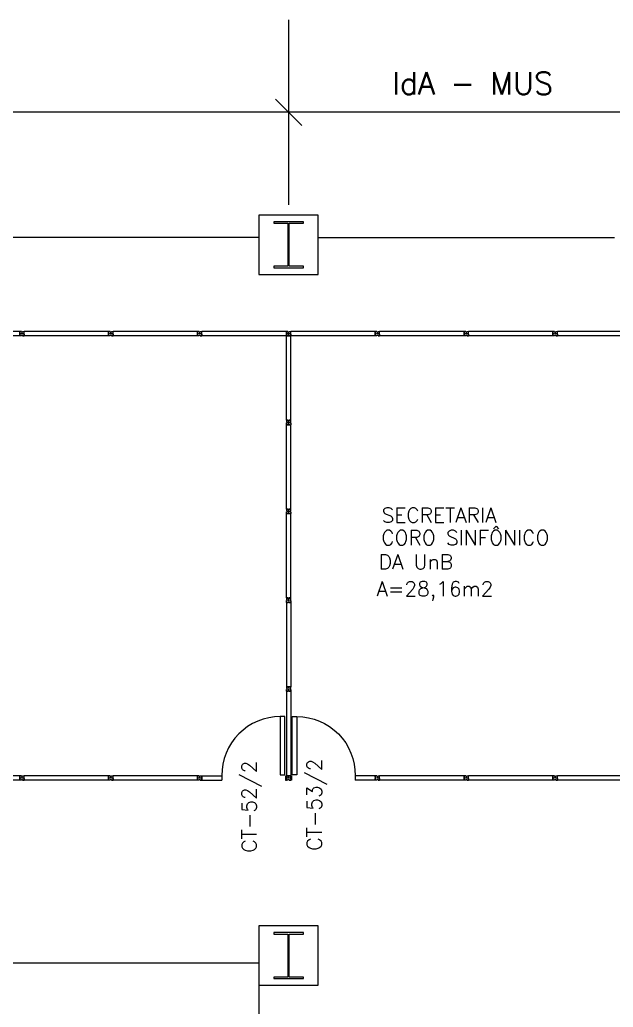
# Model space of a CAD drawing. Extents: x -34 to 79, y -30 to 41.
# Drawn here: x 25.2 to 33.22, y 18.61 to 31.95 of the extents above; entities that cross this region are included whole.
import ezdxf
from ezdxf.enums import TextEntityAlignment as Align

# ---------------------------------------------------------------- set-up
doc = ezdxf.new("R2010")
doc.units = 0
doc.header["$MEASUREMENT"] = 0
doc.layers.get('0').update_dxf_attribs({"color": 2, "linetype": 'CONTINUOUS'})
for name, color, linetype in [('AREA', 2, 'CONTINUOUS'), ('DIV', 2, 'CONTINUOUS'), ('ENDEREÇO', 2, 'CONTINUOUS'), ('ESTR', 2, 'CONTINUOUS'), ('PROJ', 1, 'CONTINUOUS'), ('TEXTO', 2, 'CONTINUOUS')]:
    doc.layers.add(name, color=color, linetype=linetype)
doc.styles.add('UNB-100', font='simplex.shx', dxfattribs={"height": 0.2})

# ---------------------------------------------------------------- blocks, each defined once
blk = doc.blocks.new('MTT')
for p, q in [((-0.008, 0.03), (-0.03, 0.03)), ((-0.03, 0.006), (-0.03, 0.03)), ((-0.0205, 0.006), (-0.03, 0.006)), ((-0.0205, 0.006), (-0.0205, -0.006)), ((-0.008, 0.02), (-0.008, 0.03)), ((0.008, 0.02), (-0.008, 0.02)), ((0.0051, 0), (-0.0051, 0)), ((0, 0.0051), (0, -0.0051)), ((0.008, 0.03), (0.008, 0.02)), ((0.008, 0.03), (0.03, 0.03)), ((0.0205, 0.006), (0.0205, -0.006)), ((0.0205, 0.006), (0.03, 0.006)), ((0.03, 0.03), (0.03, 0.006)), ((-0.03, -0.006), (-0.03, -0.03)), ((-0.0205, -0.006), (-0.03, -0.006)), ((-0.008, -0.03), (-0.03, -0.03)), ((0.008, -0.02), (-0.008, -0.02)), ((-0.008, -0.03), (-0.008, -0.02)), ((0.008, -0.03), (0.008, -0.02)), ((0.008, -0.03), (0.03, -0.03)), ((0.0205, -0.006), (0.03, -0.006)), ((0.03, -0.03), (0.03, -0.006))]:
    blk.add_line(p, q)
blk = doc.blocks.new('DIV12')
for p, q in [((-0.0051, 0), (0.0051, 0)), ((0, -0.0051), (0, 0.0051)), ((0.0205, -0.004), (0.0205, 0.004)), ((0.0215, -0.004), (0.0215, 0.004)), ((0.0225, 0.006), (0.029, 0.006)), ((0.0225, 0.005), (0.028, 0.005)), ((0.029, 0.004), (0.029, -0.004)), ((0.03, 0.03), (0.03, -0.03)), ((0.03, 0.03), (1.17, 0.03)), ((0.03, 0.009), (0.03, 0.027)), ((0.03, 0.005), (0.03, -0.005)), ((1.17, 0.03), (1.17, -0.03)), ((1.17, 0.005), (1.17, -0.005)), ((1.1775, 0.006), (1.171, 0.006)), ((1.171, 0.004), (1.171, -0.004)), ((1.1775, 0.005), (1.172, 0.005)), ((1.1785, -0.004), (1.1785, 0.004)), ((1.1795, -0.004), (1.1795, 0.004)), ((1.2051, 0), (1.1949, 0)), ((1.1949, 0), (1.2051, 0)), ((1.2, -0.0051), (1.2, 0.0051)), ((0.0225, -0.005), (0.028, -0.005)), ((0.0225, -0.006), (0.029, -0.006)), ((0.03, -0.009), (0.03, -0.027)), ((0.03, -0.03), (0.03, -0.009)), ((0.03, -0.03), (1.17, -0.03)), ((1.1775, -0.006), (1.171, -0.006)), ((1.1775, -0.005), (1.172, -0.005))]:
    blk.add_line(p, q)
for centre, radius, start, end in [((0.0225, 0.004), 0.002, 90, 180), ((0.0225, 0.004), 0.001, 90, 180), ((0.028, 0.004), 0.001, 0, 90), ((0.029, 0.005), 0.001, 0, 90), ((1.171, 0.005), 0.001, 90, 180), ((1.172, 0.004), 0.001, 90, 180), ((1.1775, 0.004), 0.002, 360, 90), ((1.1775, 0.004), 0.001, 0, 90), ((0.0225, -0.004), 0.002, 180, 270), ((0.0225, -0.004), 0.001, 180, 270), ((0.028, -0.004), 0.001, 270, 0), ((0.029, -0.005), 0.001, 270, 0), ((1.171, -0.005), 0.001, 180, 270), ((1.172, -0.004), 0.001, 180, 270), ((1.1775, -0.004), 0.002, 270, 360), ((1.1775, -0.004), 0.001, 270, 0)]:
    blk.add_arc(centre, radius, start, end)
blk = doc.blocks.new('PD12')
for p, q in [((-0.05, 0.827), (-0.113, 0.827)), ((-0.113, 0.827), (-0.113, 0.04)), ((-0.05, 0.04), (-0.05, 0.827)), ((-1.205, 0), (-1.195, 0)), ((-1.2, -0.005), (-1.2, 0.005)), ((-1.17, 0.03), (-1.17, -0.03)), ((-1.17, 0.03), (-0.9, 0.03)), ((-1.17, 0.009), (-1.17, 0.027)), ((-0.9, 0.03), (-0.9, -0.03)), ((-0.113, 0.04), (-0.05, 0.04)), ((-0.04, 0.03), (-0.04, -0.03)), ((-0.04, 0.03), (-0.03, 0.03)), ((-0.03, 0.03), (-0.03, -0.03)), ((0.005, 0), (-0.005, 0)), ((-0.005, 0), (0.005, 0)), ((0, -0.005), (0, 0.005)), ((-1.17, -0.009), (-1.17, -0.027)), ((-1.17, -0.03), (-1.17, -0.009)), ((-1.17, -0.03), (-0.9, -0.03)), ((-0.04, -0.03), (-0.03, -0.03))]:
    blk.add_line(p, q)
blk.add_arc((-0.113, 0.04), 0.787, 90, 180.7004)

msp = doc.modelspace()

# ---------------------------------------------------------------- linework, layer by layer
at = {"linetype": 'ByBlock'}
msp.add_line((40.759, 30.699), (7.556, 30.699), dxfattribs=at)
at = {"layer": 'DIV'}
msp.add_line((28.834, 31.949), (28.834, 29.449), dxfattribs=at)
at = {"layer": 'ESTR'}
for points in [[(28.634, 29.2), (28.824, 29.2), (28.824, 28.62), (28.634, 28.62), (28.634, 28.6), (29.034, 28.6), (29.034, 28.62), (28.844, 28.62), (28.844, 29.2), (29.034, 29.2), (29.034, 29.22), (28.634, 29.22)], [(28.634, 19.6), (28.824, 19.6), (28.824, 19.02), (28.634, 19.02), (28.634, 19), (29.034, 19), (29.034, 19.02), (28.844, 19.02), (28.844, 19.6), (29.034, 19.6), (29.034, 19.62), (28.634, 19.62)]]:
    msp.add_lwpolyline(points, close=True, dxfattribs=at)
at = {"layer": 'PROJ'}
for p, q in [((28.434, 29.31), (28.434, 28.51)), ((29.234, 29.31), (28.434, 29.31)), ((29.234, 28.51), (29.234, 29.31)), ((28.434, 29.01), (24.434, 29.01)), ((29.234, 29.01), (33.234, 29.01)), ((28.434, 28.51), (29.234, 28.51)), ((28.434, 19.71), (28.434, 18.91)), ((29.234, 19.71), (28.434, 19.71)), ((29.234, 18.91), (29.234, 19.71)), ((28.434, 19.21), (24.434, 19.21)), ((28.434, 18.91), (29.234, 18.91)), ((28.434, 18.91), (28.434, 10.11))]:
    msp.add_line(p, q, dxfattribs=at)
at = {"layer": 'TEXTO'}
msp.add_line((28.657, 30.875), (29.011, 30.522), dxfattribs=at)

# ---------------------------------------------------------------- block references
at = {"layer": 'DIV'}
for name, p, rotation in [('DIV12', (25.234, 27.71), 180), ('MTT', (25.234, 27.71), 180), ('DIV12', (26.434, 27.71), 180), ('MTT', (26.434, 27.71), 180), ('DIV12', (27.634, 27.71), 180), ('MTT', (27.634, 27.71), 180), ('DIV12', (28.834, 27.71), 180), ('MTT', (28.834, 27.71), 180), ('MTT', (28.834, 27.71), 180), ('DIV12', (28.834, 26.51), 90), ('DIV12', (30.034, 27.71), 180), ('MTT', (30.034, 27.71), 180), ('DIV12', (31.234, 27.71), 180), ('MTT', (31.234, 27.71), 180), ('DIV12', (32.434, 27.71), 180), ('MTT', (32.434, 27.71), 180), ('DIV12', (33.634, 27.71), 180), ('MTT', (28.834, 26.51), 180), ('DIV12', (28.834, 25.31), 90), ('MTT', (28.834, 25.31), 180), ('DIV12', (28.834, 24.11), 90), ('MTT', (28.834, 24.11), 180), ('DIV12', (28.834, 24.11), 270), ('MTT', (28.834, 22.91), 180), ('DIV12', (28.834, 22.91), 270), ('DIV12', (25.234, 21.71), 180), ('MTT', (25.234, 21.71), 180), ('DIV12', (26.434, 21.71), 180), ('MTT', (26.434, 21.71), 180), ('DIV12', (27.634, 21.71), 180), ('MTT', (27.634, 21.71), 180), ('MTT', (28.834, 21.71), 180), ('MTT', (30.034, 21.71), 180), ('DIV12', (31.234, 21.71), 180), ('MTT', (31.234, 21.71), 180), ('DIV12', (32.434, 21.71), 180), ('MTT', (32.434, 21.71), 180), ('DIV12', (33.634, 21.71), 180)]:
    msp.add_blockref(name, p, dxfattribs=dict(at, rotation=rotation))
msp.add_blockref('PD12', (28.834, 21.71), dxfattribs=at)
at = {"layer": 'DIV', "xscale": -1}
msp.add_blockref('PD12', (28.834, 21.71), dxfattribs=at)

# ---------------------------------------------------------------- texts
at = {"layer": 'AREA', "style": 'UNB-100'}
msp.add_text('A=28,16m2', height=0.2, dxfattribs=at).set_placement((30.81, 24.164), align=Align.CENTER)
at = {"layer": 'ENDEREÇO', "style": 'UNB-100'}
msp.add_text('CT-52/2', height=0.2, rotation=90, dxfattribs=at).set_placement((28.402, 20.7))
at = {"layer": 'ENDEREÇO', "insert": (29.082, 20.727), "char_height": 0.2, "width": 1.01301, "attachment_point": 1, "rotation": 90, "style": 'UNB-100'}
msp.add_mtext('CT-53/2', dxfattribs=at)
at = {"layer": 'TEXTO', "style": 'UNB-100'}
for s, p in [('SECRETARIA', (30.866, 25.158)), ('CORO SINFÔNICO', (31.221, 24.854)), ('DA UnB', (30.552, 24.528))]:
    msp.add_text(s, height=0.2, dxfattribs=at).set_placement(p, align=Align.CENTER)
at = {"layer": 'TEXTO', "linetype": 'ByBlock', "insert": (31.32, 31.091), "char_height": 0.3, "attachment_point": 5, "style": 'UNB-100'}
msp.add_mtext('IdA - MUS', dxfattribs=at)

doc.saveas('drawing.dxf')
